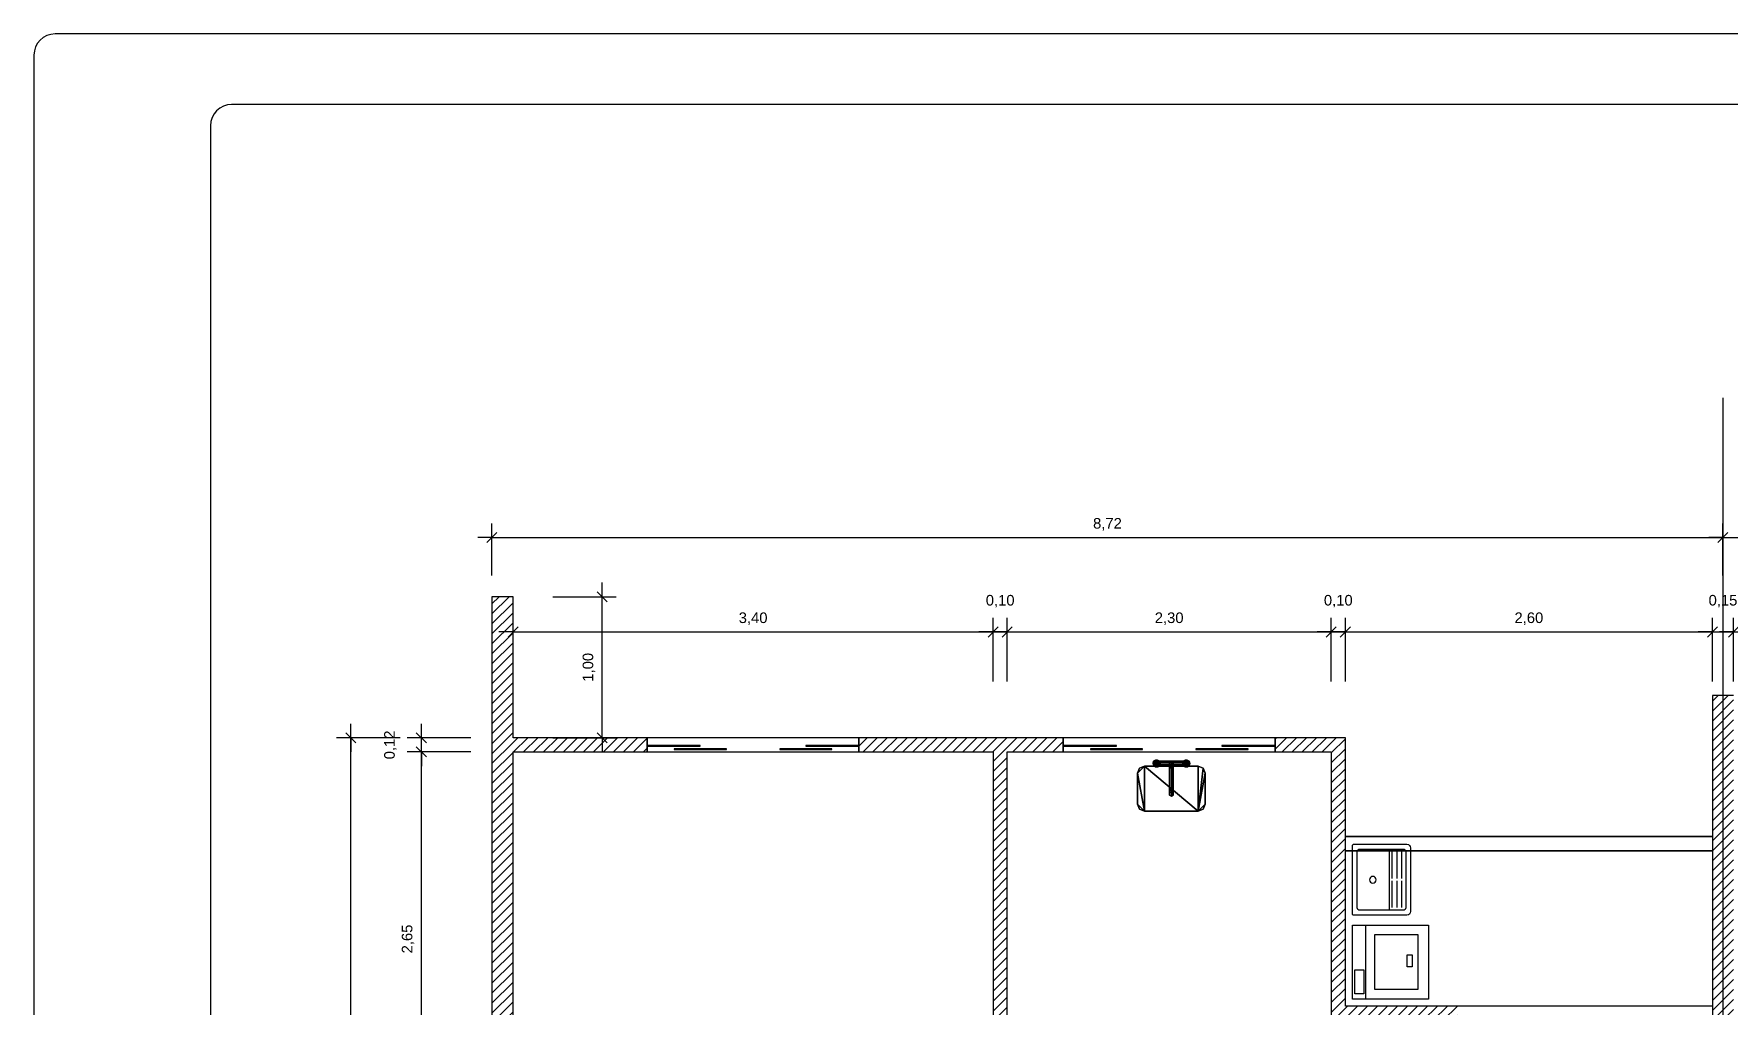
# Model space of a CAD drawing. Header units: metres. Extents: x 49 to 320, y -91 to 27.
# Drawn here: x 270.84 to 282.85, y 7.13 to 14.02 of the extents above; entities that cross this region are included whole.
import ezdxf

# ---------------------------------------------------------------- set-up
doc = ezdxf.new("R2010")
doc.units = ezdxf.units.M
doc.header["$LTSCALE"] = 0.2
for name, color, linetype in [('ARQ-___-___-CTA', 240, 'Continuous'), ('ARQ-___-___-LEG', 3, 'Continuous'), ('ARQ-___-___-VST', 9, 'Continuous'), ('ARQ-ALV', 6, 'Continuous'), ('ARQ-ALV-___-HTC', 13, 'Continuous'), ('ARQ-CXO', 2, 'Continuous'), ('ARQ-DVI', 1, 'Continuous'), ('ARQ-EQP', 24, 'Continuous'), ('ARQ-EQP-___-INT', 7, 'Continuous'), ('ARQ-PIS', 2, 'Continuous')]:
    doc.layers.add(name, color=color, linetype=linetype)
doc.styles.add('REGUA60', font='arial.ttf')
doc.dimstyles.new('Active3D', dxfattribs={"dimtxt": 1.5, "dimasz": 0.01, "dimexe": 2, "dimexo": 3, "dimgap": 0.98, "dimtad": 1, "dimlfac": -1, "dimrnd": 0.005, "dimzin": 0, "dimtxsty": 'REGUA60', "dimblk": 'COTATR', "dimcen": 4, "dimdle": 4, "dimclrt": 2, "dimadec": 0, "dimazin": 0, "dimtfac": 1, "dimtmove": 2, "dimatfit": 2, "dimfxl": 1, "dimarcsym": 0})
pattern_1 = [(45, (316.507574, -5.15138), (-0.03535534, 0.03535534), [])]

# ---------------------------------------------------------------- blocks, each defined once
blk = doc.blocks.new('EQLAV1_2')
at = {"color": 0}
blk.add_lwpolyline([(30.8, -10), (-30.8, -10), (-30.8, -73.5), (30.8, -73.5)], close=True, dxfattribs=at)
at = {"layer": 'ARQ-EQP-___-INT'}
blk.add_line((30.8, -21.3), (-30.8, -21.3), dxfattribs=at)
for points in [[(6.4, -19.6), (26.4, -19.6), (26.4, -12.1), (6.4, -12.1)], [(22.9, -64.6), (22.9, -28.8), (-23, -28.8), (-23, -64.6)], [(4, -59.7), (4, -55.7), (-6, -55.7), (-6, -59.7)]]:
    blk.add_lwpolyline(points, close=True, dxfattribs=at)
blk = doc.blocks.new('SAT13S_2')
at = {"layer": 'ARQ-EQP', "color": 0, "linetype": 'ByBlock'}
blk.add_lwpolyline([(-26.5, -48.5), (26.5, -48.5, 0.414214), (29.5, -45.5), (29.5, -1, 0.414214), (28.5, 0), (-28.5, 0, 0.414214), (-29.5, -1), (-29.5, -45.5, 0.414214)], format="xyb", close=True, dxfattribs=at)
at = {"layer": 'ARQ-EQP-___-INT'}
for points in [[(25.5, -27.7), (25.5, -6, 0.414214), (23.5, -4), (-23.5, -4, 0.414214), (-25.5, -6), (-25.5, -27.7)], [(-25.5, -27.8), (-25.5, -29.7, 0.414214), (-24.5, -30.6), (-23.2, -30.6), (23.1, -30.6), (24.5, -30.6, 0.414214), (25.5, -29.7), (25.5, -27.8)], [(-25.5, -30.5), (-25.5, -42.5, 0.414214), (-23.5, -44.5)], [(-23.5, -44.5), (23.5, -44.5, 0.414214), (25.5, -42.5), (25.5, -30.5, 0.414214)], [(-23.2, -33), (-0.9, -33, 0.414214)], [(-23.2, -37), (-0.9, -37, 0.414214)], [(-23.2, -41), (-0.9, -41, 0.414214)], [(0.8, -33), (23.1, -33, 0.414214)], [(0.8, -37), (23.1, -37, 0.414214)], [(0.8, -41), (23.1, -41, 0.414214)]]:
    blk.add_lwpolyline(points, format="xyb", dxfattribs=at)
blk.add_circle((0, -17), 2.8, dxfattribs=at)
blk = doc.blocks.new('COTATR')
at = {"color": 6}
blk.add_line((-71, -71), (71, 71), dxfattribs=at)
at = {"color": 0, "linetype": 'ByBlock'}
blk.add_line((0, 0), (200, 0), dxfattribs=at)
blk = doc.blocks.new('*D697')
at = {"layer": 'ARQ-___-___-CTA', "color": 0, "lineweight": -2, "transparency": 16777216}
for p, q in [((273.934, 8.935), (273.484, 8.935)), ((273.584, 6.285), (273.584, 8.934))]:
    blk.add_line(p, q, dxfattribs=at)
at = {"layer": 'Defpoints', "color": 0, "transparency": 16777216}
for p in [(273.584, 8.935), (274.084, 8.935), (274.084, 6.285)]:
    blk.add_point(p, dxfattribs=at)
at = {"layer": 'ARQ-___-___-CTA', "color": 0, "lineweight": -2, "transparency": 16777216, "xscale": 0.0005, "yscale": 0.0005, "zscale": 0.0005}
for p, rotation in [((273.584, 8.935), 90), ((273.584, 6.285), 270)]:
    blk.add_blockref('COTATR', p, dxfattribs=dict(at, rotation=rotation))
at = {"layer": 'ARQ-___-___-CTA', "color": 2, "transparency": 16777216, "insert": (273.49, 7.61), "char_height": 0.075, "attachment_point": 5, "rotation": 90, "style": 'REGUA60'}
blk.add_mtext('2,65', dxfattribs=at)
blk = doc.blocks.new('*D698')
at = {"layer": 'ARQ-___-___-CTA', "color": 0, "lineweight": -2, "transparency": 16777216}
for p, q in [((273.434, 9.035), (272.984, 9.035)), ((273.084, 2.035), (273.084, 9.034)), ((273.434, 2.035), (272.984, 2.035))]:
    blk.add_line(p, q, dxfattribs=at)
at = {"layer": 'Defpoints', "color": 0, "transparency": 16777216}
for p in [(273.084, 9.035), (273.584, 9.035), (273.584, 2.035)]:
    blk.add_point(p, dxfattribs=at)
at = {"layer": 'ARQ-___-___-CTA', "color": 0, "lineweight": -2, "transparency": 16777216, "xscale": 0.0005, "yscale": 0.0005, "zscale": 0.0005}
for p, rotation in [((273.084, 9.035), 90), ((273.084, 2.035), 270)]:
    blk.add_blockref('COTATR', p, dxfattribs=dict(at, rotation=rotation))
at = {"layer": 'ARQ-___-___-CTA', "color": 2, "transparency": 16777216, "insert": (272.99, 5.535), "char_height": 0.075, "attachment_point": 5, "rotation": 90, "style": 'REGUA60'}
blk.add_mtext('7,00', dxfattribs=at)
blk = doc.blocks.new('*D699')
at = {"layer": 'ARQ-___-___-CTA', "color": 0, "lineweight": -2, "transparency": 16777216}
for p, q in [((274.234, 9.435), (274.234, 9.885)), ((277.634, 9.435), (277.634, 9.885)), ((274.234, 9.785), (277.633, 9.785))]:
    blk.add_line(p, q, dxfattribs=at)
at = {"layer": 'Defpoints', "color": 0, "transparency": 16777216}
for p in [(277.634, 9.785), (274.234, 9.285), (277.634, 9.285)]:
    blk.add_point(p, dxfattribs=at)
at = {"layer": 'ARQ-___-___-CTA', "color": 0, "lineweight": -2, "transparency": 16777216, "xscale": 0.0005, "yscale": 0.0005, "zscale": 0.0005, "rotation": 180}
blk.add_blockref('COTATR', (274.234, 9.785), dxfattribs=at)
at = {"layer": 'ARQ-___-___-CTA', "color": 0, "lineweight": -2, "transparency": 16777216, "xscale": 0.0005, "yscale": 0.0005, "zscale": 0.0005}
blk.add_blockref('COTATR', (277.634, 9.785), dxfattribs=at)
at = {"layer": 'ARQ-___-___-CTA', "color": 2, "transparency": 16777216, "insert": (275.934, 9.879), "char_height": 0.075, "attachment_point": 5, "style": 'REGUA60'}
blk.add_mtext('3,40', dxfattribs=at)
blk = doc.blocks.new('*D700')
at = {"layer": 'ARQ-___-___-CTA', "color": 0, "lineweight": -2, "transparency": 16777216}
for p, q in [((277.734, 9.435), (277.734, 9.885)), ((277.634, 9.785), (277.733, 9.785))]:
    blk.add_line(p, q, dxfattribs=at)
at = {"layer": 'Defpoints', "color": 0, "transparency": 16777216}
for p in [(277.734, 9.785), (277.634, 9.285), (277.734, 9.285)]:
    blk.add_point(p, dxfattribs=at)
at = {"layer": 'ARQ-___-___-CTA', "color": 0, "lineweight": -2, "transparency": 16777216, "xscale": 0.0005, "yscale": 0.0005, "zscale": 0.0005, "rotation": 180}
blk.add_blockref('COTATR', (277.634, 9.785), dxfattribs=at)
at = {"layer": 'ARQ-___-___-CTA', "color": 0, "lineweight": -2, "transparency": 16777216, "xscale": 0.0005, "yscale": 0.0005, "zscale": 0.0005}
blk.add_blockref('COTATR', (277.734, 9.785), dxfattribs=at)
at = {"layer": 'ARQ-___-___-CTA', "color": 2, "transparency": 16777216, "insert": (277.684, 10.003), "char_height": 0.075, "attachment_point": 5, "style": 'REGUA60'}
blk.add_mtext('0,10', dxfattribs=at)
blk = doc.blocks.new('*D701')
at = {"layer": 'ARQ-___-___-CTA', "color": 0, "lineweight": -2, "transparency": 16777216}
for p, q in [((280.029, 9.435), (280.029, 9.885)), ((277.734, 9.785), (280.028, 9.785))]:
    blk.add_line(p, q, dxfattribs=at)
at = {"layer": 'Defpoints', "color": 0, "transparency": 16777216}
for p in [(280.029, 9.785), (277.734, 9.285), (280.029, 9.285)]:
    blk.add_point(p, dxfattribs=at)
at = {"layer": 'ARQ-___-___-CTA', "color": 0, "lineweight": -2, "transparency": 16777216, "xscale": 0.0005, "yscale": 0.0005, "zscale": 0.0005, "rotation": 180}
blk.add_blockref('COTATR', (277.734, 9.785), dxfattribs=at)
at = {"layer": 'ARQ-___-___-CTA', "color": 0, "lineweight": -2, "transparency": 16777216, "xscale": 0.0005, "yscale": 0.0005, "zscale": 0.0005}
blk.add_blockref('COTATR', (280.029, 9.785), dxfattribs=at)
at = {"layer": 'ARQ-___-___-CTA', "color": 2, "transparency": 16777216, "insert": (278.881, 9.879), "char_height": 0.075, "attachment_point": 5, "style": 'REGUA60'}
blk.add_mtext('2,30', dxfattribs=at)
blk = doc.blocks.new('*D702')
at = {"layer": 'ARQ-___-___-CTA', "color": 0, "lineweight": -2, "transparency": 16777216}
for p, q in [((280.129, 9.435), (280.129, 9.885)), ((280.029, 9.785), (280.128, 9.785))]:
    blk.add_line(p, q, dxfattribs=at)
at = {"layer": 'Defpoints', "color": 0, "transparency": 16777216}
for p in [(280.129, 9.785), (280.029, 9.285), (280.129, 9.285)]:
    blk.add_point(p, dxfattribs=at)
at = {"layer": 'ARQ-___-___-CTA', "color": 0, "lineweight": -2, "transparency": 16777216, "xscale": 0.0005, "yscale": 0.0005, "zscale": 0.0005, "rotation": 180}
blk.add_blockref('COTATR', (280.029, 9.785), dxfattribs=at)
at = {"layer": 'ARQ-___-___-CTA', "color": 0, "lineweight": -2, "transparency": 16777216, "xscale": 0.0005, "yscale": 0.0005, "zscale": 0.0005}
blk.add_blockref('COTATR', (280.129, 9.785), dxfattribs=at)
at = {"layer": 'ARQ-___-___-CTA', "color": 2, "transparency": 16777216, "insert": (280.079, 10.003), "char_height": 0.075, "attachment_point": 5, "style": 'REGUA60'}
blk.add_mtext('0,10', dxfattribs=at)
blk = doc.blocks.new('*D703')
at = {"layer": 'ARQ-___-___-CTA', "color": 0, "lineweight": -2, "transparency": 16777216}
for p, q in [((282.729, 9.435), (282.729, 9.885)), ((280.129, 9.785), (282.728, 9.785))]:
    blk.add_line(p, q, dxfattribs=at)
at = {"layer": 'Defpoints', "color": 0, "transparency": 16777216}
for p in [(282.729, 9.785), (280.129, 9.285), (282.729, 9.285)]:
    blk.add_point(p, dxfattribs=at)
at = {"layer": 'ARQ-___-___-CTA', "color": 0, "lineweight": -2, "transparency": 16777216, "xscale": 0.0005, "yscale": 0.0005, "zscale": 0.0005, "rotation": 180}
blk.add_blockref('COTATR', (280.129, 9.785), dxfattribs=at)
at = {"layer": 'ARQ-___-___-CTA', "color": 0, "lineweight": -2, "transparency": 16777216, "xscale": 0.0005, "yscale": 0.0005, "zscale": 0.0005}
blk.add_blockref('COTATR', (282.729, 9.785), dxfattribs=at)
at = {"layer": 'ARQ-___-___-CTA', "color": 2, "transparency": 16777216, "insert": (281.429, 9.879), "char_height": 0.075, "attachment_point": 5, "style": 'REGUA60'}
blk.add_mtext('2,60', dxfattribs=at)
blk = doc.blocks.new('*D704')
at = {"layer": 'ARQ-___-___-CTA', "color": 0, "lineweight": -2, "transparency": 16777216}
for p, q in [((282.879, 9.435), (282.879, 9.885)), ((282.729, 9.785), (282.878, 9.785))]:
    blk.add_line(p, q, dxfattribs=at)
at = {"layer": 'Defpoints', "color": 0, "transparency": 16777216}
for p in [(282.879, 9.785), (282.729, 9.285), (282.879, 9.285)]:
    blk.add_point(p, dxfattribs=at)
at = {"layer": 'ARQ-___-___-CTA', "color": 0, "lineweight": -2, "transparency": 16777216, "xscale": 0.0005, "yscale": 0.0005, "zscale": 0.0005, "rotation": 180}
blk.add_blockref('COTATR', (282.729, 9.785), dxfattribs=at)
at = {"layer": 'ARQ-___-___-CTA', "color": 0, "lineweight": -2, "transparency": 16777216, "xscale": 0.0005, "yscale": 0.0005, "zscale": 0.0005}
blk.add_blockref('COTATR', (282.879, 9.785), dxfattribs=at)
at = {"layer": 'ARQ-___-___-CTA', "color": 2, "transparency": 16777216, "insert": (282.804, 10.003), "char_height": 0.075, "attachment_point": 5, "style": 'REGUA60'}
blk.add_mtext('0,15', dxfattribs=at)
blk = doc.blocks.new('*D705')
at = {"layer": 'ARQ-___-___-CTA', "color": 0, "lineweight": -2, "transparency": 16777216}
for p, q in [((285.479, 9.435), (285.479, 9.885)), ((282.879, 9.785), (285.478, 9.785))]:
    blk.add_line(p, q, dxfattribs=at)
at = {"layer": 'Defpoints', "color": 0, "transparency": 16777216}
for p in [(285.479, 9.785), (282.879, 9.285), (285.479, 9.285)]:
    blk.add_point(p, dxfattribs=at)
at = {"layer": 'ARQ-___-___-CTA', "color": 0, "lineweight": -2, "transparency": 16777216, "xscale": 0.0005, "yscale": 0.0005, "zscale": 0.0005, "rotation": 180}
blk.add_blockref('COTATR', (282.879, 9.785), dxfattribs=at)
at = {"layer": 'ARQ-___-___-CTA', "color": 0, "lineweight": -2, "transparency": 16777216, "xscale": 0.0005, "yscale": 0.0005, "zscale": 0.0005}
blk.add_blockref('COTATR', (285.479, 9.785), dxfattribs=at)
at = {"layer": 'ARQ-___-___-CTA', "color": 2, "transparency": 16777216, "insert": (284.179, 9.879), "char_height": 0.075, "attachment_point": 5, "style": 'REGUA60'}
blk.add_mtext('2,60', dxfattribs=at)
blk = doc.blocks.new('*D750')
at = {"layer": 'ARQ-___-___-CTA', "color": 0, "lineweight": -2, "transparency": 16777216}
for p, q in [((274.515, 10.035), (274.965, 10.035)), ((274.865, 9.035), (274.865, 10.034)), ((274.515, 9.035), (274.965, 9.035))]:
    blk.add_line(p, q, dxfattribs=at)
at = {"layer": 'Defpoints', "color": 0, "transparency": 16777216}
for p in [(274.365, 10.035), (274.865, 10.035), (274.365, 9.035)]:
    blk.add_point(p, dxfattribs=at)
at = {"layer": 'ARQ-___-___-CTA', "color": 0, "lineweight": -2, "transparency": 16777216, "xscale": 0.0005, "yscale": 0.0005, "zscale": 0.0005}
for p, rotation in [((274.865, 10.035), 90), ((274.865, 9.035), 270)]:
    blk.add_blockref('COTATR', p, dxfattribs=dict(at, rotation=rotation))
at = {"layer": 'ARQ-___-___-CTA', "color": 2, "transparency": 16777216, "insert": (274.771, 9.535), "char_height": 0.075, "attachment_point": 5, "rotation": 90, "style": 'REGUA60'}
blk.add_mtext('1,00', dxfattribs=at)
blk = doc.blocks.new('MCCUB1_3')
at = {"color": 254}
mesh = blk.add_polyface(dxfattribs=at)
corners = [(-24, -37, 70), (-22.5, -40.5, 70), (-19, -42, 70), (-24, -15, 70), (-22.5, -11.5, 70), (-19, -10, 70), (19, -10, 70), (19, -42, 70), (24, -15, 70), (24, -37, 70), (22.5, -40.5, 70), (22.5, -11.5, 70), (-24, -37, 85), (-22.5, -40.5, 85), (-19, -42, 85), (19, -42, 85), (22.5, -40.5, 85), (24, -37, 85), (24, -15, 85), (22.5, -11.5, 85), (19, -10, 85), (-19, -10, 85), (-22.5, -11.5, 85), (-24, -15, 85)]
mesh.append_faces([[corners[k] for k in face] for face in [(9, 7, 10), (6, 8, 11)]], dxfattribs={"vtx0": -1, "color": 254})
mesh.append_faces([[corners[k] for k in face] for face in [(0, 2, 3), (3, 2, 4), (4, 2, 5), (5, 2, 6), (8, 7, 9)]], dxfattribs={"vtx0": -1, "vtx1": -1, "color": 254})
mesh.append_faces([[corners[k] for k in face] for face in [(6, 7, 8)]], dxfattribs={"vtx0": -1, "vtx1": -1, "vtx2": -1, "color": 254})
mesh.append_faces([[corners[k] for k in face] for face in [(6, 2, 7)]], dxfattribs={"vtx0": -1, "vtx2": -1, "color": 254})
mesh.append_faces([[corners[k] for k in face] for face in [(12, 13, 0), (13, 14, 1), (14, 15, 2), (15, 16, 7), (16, 17, 10), (17, 18, 9), (18, 19, 8), (19, 20, 11), (20, 21, 6), (21, 22, 5), (22, 23, 4), (23, 12, 3)]], dxfattribs={"vtx1": -1, "color": 254})
mesh.append_faces([[corners[k] for k in face] for face in [(0, 1, 2), (13, 1, 0), (14, 2, 1), (15, 7, 2), (16, 10, 7), (17, 9, 10), (18, 8, 9), (19, 11, 8), (20, 6, 11), (21, 5, 6), (22, 4, 5), (23, 3, 4), (12, 0, 3)]], dxfattribs={"vtx2": -1, "color": 254})
mesh = blk.add_polyface(dxfattribs=at)
corners = [(-1.4, -30.5, 100.3), (-1.4, -30.5, 95.5), (-0.1, -31.3, 95.5), (-0.1, -31.3, 100.6), (-1.4, -29, 99.7), (-1.4, -29, 95.5), (-0.1, -28.3, 99.4), (-0.1, -28.3, 95.5), (1.2, -29, 99.7), (1.2, -29, 95.5), (1.2, -30.5, 100.3), (1.2, -30.5, 95.5), (-1.4, -27.2, 103.6), (-0.1, -27.5, 104.3), (-1.4, -26.6, 102.1), (-0.1, -26.3, 101.3), (1.2, -26.6, 102.1), (1.2, -27.2, 103.6), (-1.4, -10.6, 103.6), (-0.1, -10.3, 104.3), (-1.4, -11.2, 102.1), (-0.1, -11.5, 101.3), (1.2, -11.2, 102.1), (1.2, -10.6, 103.6), (-1.4, -7.6, 100.5), (-0.1, -7, 101), (-1.4, -8.6, 99.5), (-0.1, -9.2, 98.9), (1.2, -8.6, 99.5), (1.2, -7.6, 100.5), (-12.1, -6.6, 100), (-12.1, -7.3, 101.3), (11.9, -7.3, 101.3), (11.9, -6.6, 100), (-12.1, -7.4, 98.7), (11.9, -7.4, 98.7), (-12.1, -8.9, 98.7), (11.9, -8.9, 98.7), (-12.1, -9.6, 100), (11.9, -9.6, 100), (-12.1, -8.8, 101.3), (11.9, -8.8, 101.3), (12.5, -6.6, 106.9), (11.2, -5.7, 106.9), (9.7, -5.7, 106.9), (8.4, -6.6, 106.9), (7.9, -8.1, 106.9), (8.4, -9.6, 106.9), (9.6, -10.5, 106.9), (12.4, -9.6, 106.9), (11.2, -10.5, 106.9), (12.9, -8.1, 106.9), (12.5, -6.6, 101.9), (11.2, -5.7, 101.9), (9.7, -5.7, 101.9), (8.4, -6.6, 101.9), (7.9, -8.1, 101.9), (8.4, -9.6, 101.9), (9.6, -10.5, 101.9), (11.2, -10.5, 101.9), (12.4, -9.6, 101.9), (12.9, -8.1, 101.9), (-8.1, -8.1, 101.9), (-8.5, -6.6, 101.9), (-8.5, -6.6, 106.9), (-8.1, -8.1, 106.9), (-8.6, -9.6, 101.9), (-8.6, -9.6, 106.9), (-9.8, -10.5, 101.9), (-9.8, -10.5, 106.9), (-11.4, -10.5, 101.9), (-11.4, -10.5, 106.9), (-12.6, -9.6, 101.9), (-12.6, -9.6, 106.9), (-13.1, -8.1, 101.9), (-13.1, -8.1, 106.9), (-12.6, -6.6, 101.9), (-12.6, -6.6, 106.9), (-11.3, -5.7, 101.9), (-11.3, -5.7, 106.9), (-9.8, -5.7, 101.9), (-9.8, -5.7, 106.9)]
mesh.append_faces([[corners[k] for k in face] for face in [(30, 31, 32, 33), (34, 30, 33, 35), (36, 34, 35, 37), (38, 36, 37, 39), (40, 38, 39, 41), (31, 40, 41, 32), (52, 53, 43, 42), (53, 54, 44, 43), (54, 55, 45, 44), (55, 56, 46, 45), (56, 57, 47, 46), (57, 58, 48, 47), (58, 59, 50, 48), (59, 60, 49, 50), (60, 61, 51, 49), (61, 52, 42, 51), (62, 63, 64, 65), (66, 62, 65, 67), (68, 66, 67, 69), (70, 68, 69, 71), (72, 70, 71, 73), (74, 72, 73, 75), (76, 74, 75, 77), (78, 76, 77, 79), (80, 78, 79, 81), (63, 80, 81, 64)]], dxfattribs={"color": 254})
mesh.append_faces([[corners[k] for k in face] for face in [(32, 37, 35, 33), (49, 48, 50), (42, 49, 51), (64, 67, 65), (67, 71, 69)]], dxfattribs={"vtx0": -1, "color": 254})
mesh.append_faces([[corners[k] for k in face] for face in [(32, 39, 37), (42, 44, 45), (42, 45, 46), (42, 46, 47), (42, 47, 48), (64, 73, 71), (64, 75, 73), (64, 77, 75), (64, 79, 77)]], dxfattribs={"vtx0": -1, "vtx2": -1, "color": 254})
mesh.append_faces([[corners[k] for k in face] for face in [(24, 18, 19, 25), (26, 20, 18, 24), (27, 21, 20, 26), (28, 22, 21, 27), (29, 23, 22, 28), (25, 19, 23, 29)]], dxfattribs={"vtx1": -1, "color": 254})
mesh.append_faces([[corners[k] for k in face] for face in [(36, 38, 31)]], dxfattribs={"vtx1": -1, "vtx2": -1, "color": 254})
mesh.append_faces([[corners[k] for k in face] for face in [(12, 0, 3, 13), (14, 4, 0, 12), (15, 6, 4, 14), (16, 8, 6, 15), (17, 10, 8, 16), (13, 3, 10, 17), (18, 12, 13, 19), (20, 14, 12, 18), (21, 15, 14, 20), (22, 16, 15, 21), (23, 17, 16, 22), (19, 13, 17, 23)]], dxfattribs={"vtx1": -1, "vtx3": -1, "color": 254})
mesh.append_faces([[corners[k] for k in face] for face in [(32, 41, 39), (30, 34, 36, 31), (38, 40, 31), (42, 43, 44), (64, 81, 79)]], dxfattribs={"vtx2": -1, "color": 254})
mesh.append_faces([[corners[k] for k in face] for face in [(0, 1, 2, 3), (4, 5, 1, 0), (6, 7, 5, 4), (8, 9, 7, 6), (10, 11, 9, 8), (3, 2, 11, 10)]], dxfattribs={"vtx3": -1, "color": 254})
blk = doc.blocks.new('*D761')
at = {"layer": 'ARQ-___-___-LEG', "color": 0, "lineweight": -2, "transparency": 16777216}
for p, q in [((274.084, 10.185), (274.084, 10.554)), ((274.084, 10.454), (282.803, 10.454)), ((282.804, 10.444), (282.804, 10.354))]:
    blk.add_line(p, q, dxfattribs=at)
at = {"layer": 'Defpoints', "color": 0, "transparency": 16777216}
for p in [(282.804, 10.594), (282.804, 10.454), (274.084, 10.035)]:
    blk.add_point(p, dxfattribs=at)
at = {"layer": 'ARQ-___-___-LEG', "color": 0, "lineweight": -2, "transparency": 16777216, "xscale": 0.0005, "yscale": 0.0005, "zscale": 0.0005, "rotation": 180}
blk.add_blockref('COTATR', (274.084, 10.454), dxfattribs=at)
at = {"layer": 'ARQ-___-___-LEG', "color": 0, "lineweight": -2, "transparency": 16777216, "xscale": 0.0005, "yscale": 0.0005, "zscale": 0.0005}
blk.add_blockref('COTATR', (282.804, 10.454), dxfattribs=at)
at = {"layer": 'ARQ-___-___-LEG', "color": 2, "transparency": 16777216, "insert": (278.444, 10.548), "char_height": 0.075, "attachment_point": 5, "style": 'REGUA60'}
blk.add_mtext('8,72', dxfattribs=at)
blk = doc.blocks.new('*D758')
at = {"layer": 'ARQ-___-___-LEG', "color": 0, "lineweight": -2, "transparency": 16777216}
for p, q in [((282.803, 10.185), (282.803, 10.554)), ((282.803, 10.454), (291.522, 10.454)), ((291.523, 10.444), (291.523, 10.354))]:
    blk.add_line(p, q, dxfattribs=at)
at = {"layer": 'Defpoints', "color": 0, "transparency": 16777216}
for p in [(291.523, 10.594), (291.523, 10.454), (282.803, 10.035)]:
    blk.add_point(p, dxfattribs=at)
at = {"layer": 'ARQ-___-___-LEG', "color": 0, "lineweight": -2, "transparency": 16777216, "xscale": 0.0005, "yscale": 0.0005, "zscale": 0.0005, "rotation": 180}
blk.add_blockref('COTATR', (282.803, 10.454), dxfattribs=at)
at = {"layer": 'ARQ-___-___-LEG', "color": 0, "lineweight": -2, "transparency": 16777216, "xscale": 0.0005, "yscale": 0.0005, "zscale": 0.0005}
blk.add_blockref('COTATR', (291.523, 10.454), dxfattribs=at)
at = {"layer": 'ARQ-___-___-LEG', "color": 2, "transparency": 16777216, "insert": (287.163, 10.548), "char_height": 0.075, "attachment_point": 5, "style": 'REGUA60'}
blk.add_mtext('8,72', dxfattribs=at)

msp = doc.modelspace()

# ---------------------------------------------------------------- hatches: boundary and pattern name
at = {"layer": 'ARQ-ALV-___-HTC'}
h = msp.add_hatch(dxfattribs=at)
h.set_pattern_fill('_U', color=256, scale=0.05, angle=45, style=0, pattern_type=0)
h.set_pattern_definition(pattern_1)
h.paths.add_polyline_path([(274.084, 10.035), (274.084, 1.035), (274.234, 1.035), (274.234, 10.035)])
h = msp.add_hatch(dxfattribs=at)
h.set_pattern_fill('_U', color=256, scale=0.05, angle=45, style=0, pattern_type=0)
h.set_pattern_definition(pattern_1)
h.paths.add_polyline_path([(282.879, 1.035), (282.879, 9.335), (282.729, 9.335), (282.729, 1.035)])
h = msp.add_hatch(dxfattribs=at)
h.set_pattern_fill('_U', color=256, scale=0.05, angle=45, style=0, pattern_type=0)
h.set_pattern_definition(pattern_1)
h.paths.add_polyline_path([(274.234, 9.035), (274.234, 8.935), (275.184, 8.935), (275.184, 9.035)])
h.paths.add_polyline_path([(279.631, 9.035), (279.631, 8.935), (280.029, 8.935), (280.129, 9.035)])
h.paths.add_polyline_path([(278.131, 9.035), (276.684, 9.035), (276.684, 8.935), (278.131, 8.935)])
h = msp.add_hatch(dxfattribs=at)
h.set_pattern_fill('_U', color=256, scale=0.05, angle=45, style=0, pattern_type=0)
h.set_pattern_definition(pattern_1)
h.paths.add_polyline_path([(280.029, 3.115), (280.129, 3.115), (280.129, 6.055), (280.029, 6.055)])
h.paths.add_polyline_path([(280.029, 2.235), (280.029, 2.135), (280.129, 2.035), (280.129, 2.235)])
h.paths.add_polyline_path([(280.129, 6.935), (280.129, 9.035), (280.029, 8.935), (280.029, 6.935)])
h = msp.add_hatch(dxfattribs=at)
h.set_pattern_fill('_U', color=256, scale=0.05, angle=45, style=0, pattern_type=0)
h.set_pattern_definition(pattern_1)
h.paths.add_polyline_path([(277.634, 8.935), (277.634, 5.975), (277.734, 5.975), (277.734, 8.935)])
h.paths.add_polyline_path([(277.734, 2.135), (277.734, 5.095), (277.634, 5.095), (277.634, 2.135)])
h = msp.add_hatch(dxfattribs=at)
h.set_pattern_fill('_U', color=256, scale=0.05, angle=45, style=0, pattern_type=0)
h.set_pattern_definition(pattern_1)
h.paths.add_polyline_path([(280.129, 7.135), (280.129, 7.035), (280.929, 7.035), (280.929, 7.135)])

# ---------------------------------------------------------------- linework, layer by layer
at = {"color": 15}
for p, q in [((320.321, 14.022), (270.99, 14.022)), ((270.84, 13.872), (270.84, -10.855))]:
    msp.add_line(p, q, dxfattribs=at)
at = {"color": 0}
for p, q in [((319.821, 13.522), (272.24, 13.522)), ((272.09, 13.372), (272.09, -10.355))]:
    msp.add_line(p, q, dxfattribs=at)
at = {"color": 15}
msp.add_arc((270.99, 13.872), 0.15, 90, 180, dxfattribs=at)
at = {"color": 0}
msp.add_arc((272.24, 13.372), 0.15, 90, 180, dxfattribs=at)
at = {"layer": 'ARQ-___-___-CTA'}
for p, q in [((273.934, 9.035), (273.484, 9.035)), ((273.584, 8.935), (273.584, 9.034))]:
    msp.add_line(p, q, dxfattribs=at)
at = {"layer": 'ARQ-___-___-LEG', "const_width": 0.01}
for points in [[(282.804, 10.594), (282.804, 11.446)], [(282.804, 10.035), (282.804, 10.594), (282.804, -1.331)]]:
    msp.add_lwpolyline(points, dxfattribs=at)
at = {"layer": 'ARQ-___-___-VST'}
for p, q in [((276.683, 9.035), (275.185, 9.035)), ((279.63, 9.035), (278.132, 9.035)), ((275.185, 8.935), (276.683, 8.935)), ((278.132, 8.935), (279.63, 8.935))]:
    msp.add_line(p, q, dxfattribs=at)
at = {"layer": 'ARQ-ALV'}
for p, q in [((274.084, 10.035), (274.084, 1.035)), ((274.234, 10.035), (274.084, 10.035)), ((274.234, 9.035), (274.234, 10.035)), ((282.729, 9.335), (282.729, 1.035)), ((282.879, 9.335), (282.729, 9.335)), ((275.184, 9.035), (274.234, 9.035)), ((275.184, 8.935), (275.184, 9.035)), ((276.684, 9.035), (276.684, 8.935)), ((278.131, 9.035), (276.684, 9.035)), ((278.131, 8.935), (278.131, 9.035)), ((279.631, 9.035), (279.631, 8.935)), ((280.129, 9.035), (279.631, 9.035)), ((280.129, 7.135), (280.129, 9.035)), ((274.234, 6.285), (274.234, 8.935)), ((274.234, 8.935), (275.184, 8.935)), ((276.684, 8.935), (277.634, 8.935)), ((277.634, 8.935), (277.634, 6.285)), ((277.734, 5.975), (277.734, 8.935)), ((277.734, 8.935), (278.131, 8.935)), ((279.631, 8.935), (280.029, 8.935)), ((280.029, 8.935), (280.029, 6.935)), ((282.729, 7.135), (280.129, 7.135))]:
    msp.add_line(p, q, dxfattribs=at)
at = {"layer": 'ARQ-CXO'}
for p, q in [((275.185, 9.035), (275.184, 9.035)), ((275.184, 9.035), (275.184, 8.935)), ((275.185, 8.935), (275.185, 9.035)), ((276.684, 9.035), (276.683, 9.035)), ((276.683, 9.035), (276.683, 8.935)), ((276.684, 8.935), (276.684, 9.035)), ((278.132, 9.035), (278.131, 9.035)), ((278.131, 9.035), (278.131, 8.935)), ((278.132, 8.935), (278.132, 9.035)), ((279.631, 9.035), (279.63, 9.035)), ((279.63, 9.035), (279.63, 8.935)), ((279.631, 8.935), (279.631, 9.035)), ((275.184, 8.935), (275.185, 8.935)), ((276.683, 8.935), (276.684, 8.935)), ((278.131, 8.935), (278.132, 8.935)), ((279.63, 8.935), (279.631, 8.935))]:
    msp.add_line(p, q, dxfattribs=at)
at = {"layer": 'ARQ-DVI'}
for p, q in [((275.56, 8.982), (275.191, 8.982)), ((275.191, 8.982), (275.191, 8.977)), ((275.191, 8.977), (275.56, 8.977)), ((275.745, 8.957), (275.375, 8.957)), ((275.375, 8.957), (275.375, 8.952)), ((275.375, 8.952), (275.745, 8.952)), ((275.56, 8.977), (275.56, 8.982)), ((275.745, 8.952), (275.745, 8.957)), ((276.492, 8.957), (276.123, 8.957)), ((276.123, 8.957), (276.123, 8.952)), ((276.123, 8.952), (276.492, 8.952)), ((276.677, 8.982), (276.308, 8.982)), ((276.308, 8.982), (276.308, 8.977)), ((276.308, 8.977), (276.677, 8.977)), ((276.492, 8.952), (276.492, 8.957)), ((276.677, 8.977), (276.677, 8.982)), ((278.508, 8.982), (278.138, 8.982)), ((278.138, 8.982), (278.138, 8.977)), ((278.138, 8.977), (278.508, 8.977)), ((278.692, 8.957), (278.323, 8.957)), ((278.323, 8.957), (278.323, 8.952)), ((278.323, 8.952), (278.692, 8.952)), ((278.508, 8.977), (278.508, 8.982)), ((278.692, 8.952), (278.692, 8.957)), ((279.44, 8.957), (279.07, 8.957)), ((279.07, 8.957), (279.07, 8.952)), ((279.07, 8.952), (279.44, 8.952)), ((279.624, 8.982), (279.255, 8.982)), ((279.255, 8.982), (279.255, 8.977)), ((279.255, 8.977), (279.624, 8.977)), ((279.44, 8.952), (279.44, 8.957)), ((279.624, 8.977), (279.624, 8.982))]:
    msp.add_line(p, q, dxfattribs=at)
at = {"layer": 'ARQ-PIS'}
for p, q in [((280.129, 8.335), (282.729, 8.335)), ((282.729, 8.335), (280.129, 8.335)), ((280.129, 8.235), (282.729, 8.235)), ((282.729, 8.235), (280.129, 8.235))]:
    msp.add_line(p, q, dxfattribs=at)

# ---------------------------------------------------------------- block references
at = {"layer": 'ARQ-___-___-CTA', "xscale": 0.0005, "yscale": 0.0005, "zscale": 0.0005}
for p, rotation in [((273.584, 9.035), 90), ((273.084, 9.035), 270), ((273.584, 8.935), 270)]:
    msp.add_blockref('COTATR', p, dxfattribs=dict(at, rotation=rotation))
at = {"layer": 'ARQ-___-___-VST', "xscale": -0.01, "yscale": 0.01, "zscale": 0.01}
msp.add_blockref('MCCUB1_3', (278.896, 8.935), dxfattribs=at)
at = {"layer": 'ARQ-___-___-VST', "xscale": -0.0085, "yscale": 0.0085, "zscale": 0.0085, "rotation": 90}
for name, p in [('SAT13S_2', (280.179, 8.03)), ('EQLAV1_2', (280.094, 7.446))]:
    msp.add_blockref(name, p, dxfattribs=at)

# ---------------------------------------------------------------- texts
at = {"layer": 'ARQ-___-___-CTA', "color": 2, "insert": (273.365, 8.985), "char_height": 0.075, "attachment_point": 5, "rotation": 90, "style": 'REGUA60'}
msp.add_mtext('0,12', dxfattribs=at)

# ---------------------------------------------------------------- dimensions: what is measured, and where the dimension line sits
at = {"layer": 'ARQ-___-___-CTA'}
for base, p1, p2, override, picture, middle in [((274.865, 10.035), (274.365, 9.035), (274.365, 10.035), {"dimscale": 0.05}, '*D750', (274.771, 9.535)), ((273.084, 9.035), (273.584, 2.035), (273.584, 9.035), {"dimscale": 0.05}, '*D698', (272.99, 5.535)), ((273.584, 8.935), (274.084, 6.285), (274.084, 8.935), {"dimscale": 0.05, "dimse1": 1}, '*D697', (273.49, 7.61))]:
    dim = msp.add_linear_dim(base=base, p1=p1, p2=p2, angle=90, dimstyle='Active3D', override=override, dxfattribs=at)
    dim.commit()
    dim.dimension.update_dxf_attribs({"geometry": picture, "text_midpoint": middle})
for base, p1, p2, override, picture, middle in [((277.734, 9.785), (277.634, 9.285), (277.734, 9.285), {"dimscale": 0.05, "dimse1": 1}, '*D700', (277.684, 10.003)), ((280.129, 9.785), (280.029, 9.285), (280.129, 9.285), {"dimscale": 0.05, "dimse1": 1}, '*D702', (280.079, 10.003)), ((282.879, 9.785), (282.729, 9.285), (282.879, 9.285), {"dimscale": 0.05, "dimse1": 1}, '*D704', (282.804, 10.003)), ((277.634, 9.785), (274.234, 9.285), (277.634, 9.285), {"dimscale": 0.05}, '*D699', (275.934, 9.879)), ((280.02887403, 9.78461799), (277.73387402, 9.28461799), (280.02887403, 9.28461799), {"dimscale": 0.05, "dimse1": 1}, '*D701', (278.88137403, 9.87868962)), ((282.729, 9.785), (280.129, 9.285), (282.729, 9.285), {"dimscale": 0.05, "dimse1": 1}, '*D703', (281.429, 9.879)), ((285.479, 9.785), (282.879, 9.285), (285.479, 9.285), {"dimscale": 0.05, "dimse1": 1}, '*D705', (284.179, 9.879))]:
    dim = msp.add_linear_dim(base=base, p1=p1, p2=p2, dimstyle='Active3D', override=override, dxfattribs=at)
    dim.commit()
    dim.dimension.update_dxf_attribs({"geometry": picture, "text_midpoint": middle})
at = {"layer": 'ARQ-___-___-LEG'}
for base, p1, p2, picture, middle in [((282.804, 10.454), (274.084, 10.035), (282.804, 10.594), '*D761', (278.444, 10.548)), ((291.523, 10.454), (282.803, 10.035), (291.523, 10.594), '*D758', (287.163, 10.548))]:
    dim = msp.add_linear_dim(base=base, p1=p1, p2=p2, dimstyle='Active3D', override={"dimscale": 0.05}, dxfattribs=at)
    dim.commit()
    dim.dimension.update_dxf_attribs({"geometry": picture, "text_midpoint": middle})

doc.saveas('drawing.dxf')
